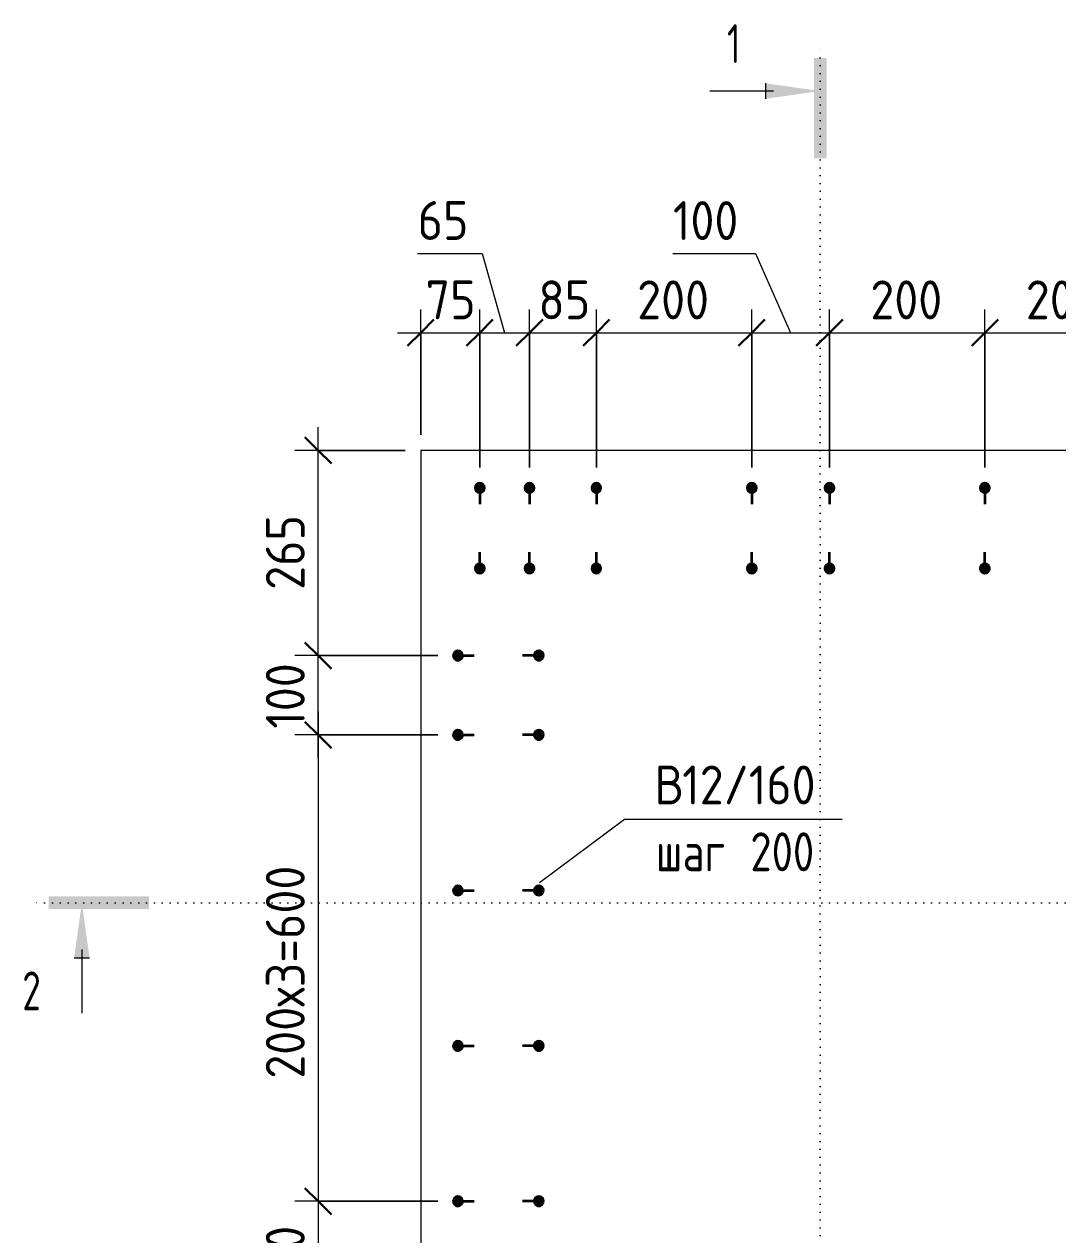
# Model space of a CAD drawing. Header units: millimetres. Extents: x -2461 to 50011, y -6221 to 38236.
# Drawn here: x 30432 to 31762, y 33501 to 35058 of the extents above; entities that cross this region are included whole.
import ezdxf

# ---------------------------------------------------------------- set-up
doc = ezdxf.new("R2010")
doc.units = ezdxf.units.MM
doc.linetypes.add('04 Пунктир 10мм', pattern=[10, 0, -10])
for name, color, linetype, lineweight in [('AA_Dim', 7, 'Continuous', 9), ('AA_Dim-20', 7, 'Continuous', 9), ('AA_Razrez', 7, 'Continuous', 9), ('AA_Vinoska', 7, 'Continuous', 9), ('KR_Armatura', 7, 'Continuous', 20), ('KR_Armatura_Tonkie', 7, 'Continuous', 20), ('KR_Fundament', 7, 'Continuous', 18)]:
    doc.layers.add(name, color=color, linetype=linetype, lineweight=lineweight)
doc.styles.add('ISOCPEUR_6', font='isocpeur.ttf', dxfattribs={"width": 0.7, "height": 50})
doc.styles.add('ISOCPEUR_8', font='isocpeur.ttf', dxfattribs={"width": 0.9, "height": 50})
doc.styles.add('ISOCPEUR_9', font='isocpeur.ttf', dxfattribs={"width": 0.8, "height": 50})
doc.dimstyles.new('05_Округл_5мм__прозр_', dxfattribs={"dimscale": 304.8, "dimtxt": 49.799059, "dimasz": 0.111549, "dimexe": 0.098425, "dimexo": 0.065617, "dimgap": 0.006562, "dimtad": 1, "dimdec": 0, "dimrnd": 5, "dimdsep": 46, "dimtxsty": 'ISOCPEUR_8', "dimblk1": 'OBLIQUE', "dimblk2": 'OBLIQUE', "dimsah": 1, "dimcen": 0.09, "dimdle": 0.098425, "dimazin": 0, "dimtfac": 1, "dimtdec": 4, "dimtix": 1, "dimtmove": 0, "dimatfit": 3, "dimfxl": 1, "dimtvp": 1, "dimtolj": 1, "dimtzin": 0, "dimlwd": 18, "dimlwe": 18, "dimarcsym": 2})
doc.dimstyles.new('05_Округл_5мм__прозр__1', dxfattribs={"dimscale": 304.8, "dimtxt": 49.799059, "dimasz": 0.111549, "dimexe": 0.098425, "dimexo": 0.065617, "dimgap": 0.006562, "dimtad": 1, "dimdec": 0, "dimrnd": 5, "dimdsep": 46, "dimtxsty": 'ISOCPEUR_8', "dimblk1": 'OBLIQUE', "dimblk2": 'OBLIQUE', "dimsah": 1, "dimcen": 0.09, "dimdle": 0.098425, "dimazin": 0, "dimtfac": 1, "dimtdec": 4, "dimtix": 1, "dimtmove": 1, "dimatfit": 3, "dimfxl": 1, "dimtvp": 1, "dimtolj": 1, "dimtzin": 0, "dimlwd": 18, "dimlwe": 18, "dimarcsym": 2})

# ---------------------------------------------------------------- blocks, each defined once
blk = doc.blocks.new('265_Выпуск П одной длины _НесАрм_РабПлоск_ - В1 _d12_ t250-4071037-Схема расположения арматурных выпусков вундаментной плиты в_о 3_1-Б_1')
at = {"layer": 'KR_Armatura_Tonkie', "lineweight": 35}
for points in [[(-12, 0), (-11.8, -1.6), (-11.2, -3), (-10.2, -4.2), (-9, -5.2), (-7.6, -5.8), (-6, -6), (-4.4, -5.8), (-3, -5.2), (-1.8, -4.2), (-0.8, -3), (-0.2, -1.6), (0, 0), (-0.2, 1.6), (-0.8, 3), (-1.8, 4.2), (-3, 5.2), (-4.4, 5.8), (-6, 6), (-7.6, 5.8), (-9, 5.2), (-10.2, 4.2), (-11.2, 3), (-11.8, 1.6)], [(92, 0), (92.2, -1.6), (92.8, -3), (93.8, -4.2), (95, -5.2), (96.4, -5.8), (98, -6), (99.6, -5.8), (101, -5.2), (102.2, -4.2), (103.2, -3), (103.8, -1.6), (104, 0), (103.8, 1.6), (103.2, 3), (102.2, 4.2), (100.6, 5.4), (99.6, 5.8), (98, 6), (96.4, 5.8), (95, 5.2), (93.8, 4.2), (92.8, 3), (92.2, 1.6)]]:
    blk.add_hatch(color=256, dxfattribs=at).paths.add_polyline_path(points)
at = {"layer": 'KR_Armatura'}
for centre in [(-6, 0), (98, 0)]:
    blk.add_circle(centre, 6, dxfattribs=at)
at = {"layer": 'KR_Armatura_Tonkie', "lineweight": 35}
for p, q in [((0, 0), (15, 0)), ((92, 0), (77, 0))]:
    blk.add_line(p, q, dxfattribs=at)
for centre, start, end in [((-6, 0), 360, 180), ((-6, 0), 180, 360), ((98, 0), 360, 180), ((98, 0), 180, 360)]:
    blk.add_arc(centre, 6, start, end, dxfattribs=at)
blk = doc.blocks.new('265_Выпуск П одной длины _НесАрм_РабПлоск_ - В1 _d12_ t250-V1-Схема расположения арматурных выпусков вундаментной плиты в_о 3_1-Б_1')
at = {"layer": 'KR_Armatura_Tonkie', "lineweight": 35}
for points in [[(-12, 0), (-11.8, -1.6), (-11.2, -3), (-10.2, -4.2), (-9, -5.2), (-7.6, -5.8), (-6, -6), (-4.4, -5.8), (-3, -5.2), (-1.8, -4.2), (-0.8, -3), (-0.2, -1.6), (-0.1, 0.9), (-0.2, 1.6), (-0.8, 3), (-1.8, 4.2), (-3, 5.2), (-4.4, 5.8), (-6, 6), (-7.6, 5.8), (-9, 5.2), (-10.2, 4.2), (-11.2, 3), (-11.9, 0.9)], [(92, 0), (92.2, -1.6), (92.8, -3), (93.8, -4.2), (95, -5.2), (96.4, -5.8), (98, -6), (99.6, -5.8), (101, -5.2), (102.2, -4.2), (103.2, -3), (103.8, -1.6), (104, 0), (103.8, 1.6), (103.2, 3), (102.2, 4.2), (100.6, 5.4), (99.6, 5.8), (98, 6), (96.4, 5.8), (95, 5.2), (93.8, 4.2), (92.8, 3), (92.1, 0.9)]]:
    blk.add_hatch(color=256, dxfattribs=at).paths.add_polyline_path(points)
at = {"layer": 'KR_Armatura'}
for centre in [(-6, 0), (98, 0)]:
    blk.add_circle(centre, 6, dxfattribs=at)
at = {"layer": 'KR_Armatura_Tonkie', "lineweight": 35}
for p, q in [((0, 0), (15, 0)), ((92, 0), (77, 0))]:
    blk.add_line(p, q, dxfattribs=at)
for centre, start, end in [((-6, 0), 360, 180), ((-6, 0), 180, 360), ((98, 0), 360, 180), ((98, 0), 180, 360)]:
    blk.add_arc(centre, 6, start, end, dxfattribs=at)
blk = doc.blocks.new('Разрез - Номер узла_ спереди-394134-Схема расположения арматурных выпусков вундаментной плиты в_о 3_1-Б_1')
at = {"layer": 'AA_Razrez'}
for points in [[(7.329, 0.404), (7.329, -0.394), (0.873, -0.394), (0.873, 0.404)], [(3.497, -3.533), (2.503, -3.533), (3, 0)]]:
    blk.add_hatch(color=256, dxfattribs=at).paths.add_polyline_path(points)
for p, q in [((3, -3), (3, -7.096)), ((2.503, -3.533), (3.497, -3.533))]:
    blk.add_line(p, q, dxfattribs=at)
blk = doc.blocks.new('DIMBLOCK34-Схема расположения арматурных выпусков вундаментной плиты в_о 3_1-Б_1')
at = {"layer": 'AA_Dim-20', "lineweight": 18}
for p, q in [((30942.2, 34530), (30942.2, 34691.3)), ((31018.2, 34488), (31018.2, 34691.3)), ((30912.2, 34661.3), (31018.2, 34661.3)), ((30942.2, 34661.3), (30942.2, 34530)), ((31018.2, 34661.3), (31018.2, 34488))]:
    blk.add_line(p, q, dxfattribs=at)
at = {"layer": 'AA_Dim-20', "lineweight": 30}
for p, q in [((30942.2, 34661.3), (30959.2, 34678.3)), ((31018.2, 34661.3), (31035.2, 34678.3)), ((30942.2, 34661.3), (30925.2, 34644.3)), ((31018.2, 34661.3), (31001.2, 34644.3))]:
    blk.add_line(p, q, dxfattribs=at)
at = {"layer": 'AA_Dim-20', "color": 0, "lineweight": 18, "insert": (30948.6, 34728.6), "char_height": 50, "width": 75.848, "attachment_point": 1, "line_spacing_factor": 1.149209, "style": 'ISOCPEUR_8'}
blk.add_mtext('75', dxfattribs=at)
blk = doc.blocks.new('_Oblique')
at = {"color": 0, "linetype": 'ByBlock', "lineweight": -2}
blk.add_line((-0.5, -0.5), (0.5, 0.5), dxfattribs=at)
blk = doc.blocks.new('DIMBLOCK35-Схема расположения арматурных выпусков вундаментной плиты в_о 3_1-Б_1')
at = {"layer": 'AA_Dim-20', "lineweight": 18}
for p, q in [((30938.3, 34763.4), (31021.5, 34763.4)), ((31021.5, 34763.4), (31050.2, 34661.3)), ((31018.2, 34488), (31018.2, 34691.3)), ((31082.2, 34488), (31082.2, 34691.3)), ((31018.2, 34661.3), (31082.2, 34661.3)), ((31018.2, 34661.3), (31018.2, 34488)), ((31082.2, 34661.3), (31082.2, 34488))]:
    blk.add_line(p, q, dxfattribs=at)
at = {"layer": 'AA_Dim-20', "lineweight": 30}
for p, q in [((31018.2, 34661.3), (31035.2, 34678.3)), ((31082.2, 34661.3), (31099.2, 34678.3)), ((31018.2, 34661.3), (31001.2, 34644.3)), ((31082.2, 34661.3), (31065.2, 34644.3))]:
    blk.add_line(p, q, dxfattribs=at)
at = {"layer": 'AA_Dim-20', "color": 0, "lineweight": 18, "insert": (30938.3, 34830.7), "char_height": 50, "width": 75.848, "attachment_point": 1, "line_spacing_factor": 1.149209, "style": 'ISOCPEUR_8'}
blk.add_mtext('65', dxfattribs=at)
blk = doc.blocks.new('DIMBLOCK36-Схема расположения арматурных выпусков вундаментной плиты в_о 3_1-Б_1')
at = {"layer": 'AA_Dim-20', "lineweight": 18}
for p, q in [((31082.2, 34488), (31082.2, 34691.3)), ((31168.2, 34488), (31168.2, 34691.3)), ((31082.2, 34661.3), (31198.2, 34661.3)), ((31082.2, 34661.3), (31082.2, 34488)), ((31168.2, 34661.3), (31168.2, 34488))]:
    blk.add_line(p, q, dxfattribs=at)
at = {"layer": 'AA_Dim-20', "lineweight": 30}
for p, q in [((31082.2, 34661.3), (31099.2, 34678.3)), ((31168.2, 34661.3), (31185.2, 34678.3)), ((31082.2, 34661.3), (31065.2, 34644.3)), ((31168.2, 34661.3), (31151.2, 34644.3))]:
    blk.add_line(p, q, dxfattribs=at)
at = {"layer": 'AA_Dim-20', "color": 0, "lineweight": 18, "insert": (31093.6, 34728.6), "char_height": 50, "width": 75.848, "attachment_point": 1, "line_spacing_factor": 1.149209, "style": 'ISOCPEUR_8'}
blk.add_mtext('85', dxfattribs=at)
blk = doc.blocks.new('DIMBLOCK37-Схема расположения арматурных выпусков вундаментной плиты в_о 3_1-Б_1')
at = {"layer": 'AA_Dim-20', "lineweight": 18}
for p, q in [((31168.2, 34488), (31168.2, 34691.3)), ((31368.2, 34488), (31368.2, 34691.3)), ((31138.2, 34661.3), (31368.2, 34661.3)), ((31168.2, 34661.3), (31168.2, 34488)), ((31368.2, 34661.3), (31368.2, 34488))]:
    blk.add_line(p, q, dxfattribs=at)
at = {"layer": 'AA_Dim-20', "lineweight": 30}
for p, q in [((31168.2, 34661.3), (31185.2, 34678.3)), ((31368.2, 34661.3), (31385.2, 34678.3)), ((31168.2, 34661.3), (31151.2, 34644.3)), ((31368.2, 34661.3), (31351.2, 34644.3))]:
    blk.add_line(p, q, dxfattribs=at)
at = {"layer": 'AA_Dim-20', "color": 0, "lineweight": 18, "insert": (31220.8, 34728.6), "char_height": 50, "width": 113.772, "attachment_point": 1, "line_spacing_factor": 1.149209, "style": 'ISOCPEUR_8'}
blk.add_mtext('200', dxfattribs=at)
blk = doc.blocks.new('DIMBLOCK38-Схема расположения арматурных выпусков вундаментной плиты в_о 3_1-Б_1')
at = {"layer": 'AA_Dim-20', "lineweight": 18}
for p, q in [((31266.7, 34763.3), (31372.9, 34763.3)), ((31372.9, 34763.3), (31418.2, 34661.3)), ((31368.2, 34488), (31368.2, 34691.3)), ((31468.2, 34488), (31468.2, 34691.3)), ((31368.2, 34661.3), (31468.2, 34661.3)), ((31368.2, 34661.3), (31368.2, 34488)), ((31468.2, 34661.3), (31468.2, 34488))]:
    blk.add_line(p, q, dxfattribs=at)
at = {"layer": 'AA_Dim-20', "lineweight": 30}
for p, q in [((31368.2, 34661.3), (31385.2, 34678.3)), ((31468.2, 34661.3), (31485.2, 34678.3)), ((31368.2, 34661.3), (31351.2, 34644.3)), ((31468.2, 34661.3), (31451.2, 34644.3))]:
    blk.add_line(p, q, dxfattribs=at)
at = {"layer": 'AA_Dim-20', "color": 0, "lineweight": 18, "insert": (31266.7, 34830.6), "char_height": 50, "width": 103.429, "attachment_point": 1, "line_spacing_factor": 1.149209, "style": 'ISOCPEUR_8'}
blk.add_mtext('100', dxfattribs=at)
blk = doc.blocks.new('DIMBLOCK39-Схема расположения арматурных выпусков вундаментной плиты в_о 3_1-Б_1')
at = {"layer": 'AA_Dim-20', "lineweight": 18}
for p, q in [((31468.2, 34488), (31468.2, 34691.3)), ((31668.2, 34488), (31668.2, 34691.3)), ((31468.2, 34661.3), (31668.2, 34661.3)), ((31468.2, 34661.3), (31468.2, 34488)), ((31668.2, 34661.3), (31668.2, 34488))]:
    blk.add_line(p, q, dxfattribs=at)
at = {"layer": 'AA_Dim-20', "lineweight": 30}
for p, q in [((31468.2, 34661.3), (31485.2, 34678.3)), ((31668.2, 34661.3), (31685.2, 34678.3)), ((31468.2, 34661.3), (31451.2, 34644.3)), ((31668.2, 34661.3), (31651.2, 34644.3))]:
    blk.add_line(p, q, dxfattribs=at)
at = {"layer": 'AA_Dim-20', "color": 0, "lineweight": 18, "insert": (31520.8, 34728.6), "char_height": 50, "width": 113.772, "attachment_point": 1, "line_spacing_factor": 1.149209, "style": 'ISOCPEUR_8'}
blk.add_mtext('200', dxfattribs=at)
blk = doc.blocks.new('DIMBLOCK40-Схема расположения арматурных выпусков вундаментной плиты в_о 3_1-Б_1')
at = {"layer": 'AA_Dim-20', "lineweight": 18}
for p, q in [((31668.2, 34488), (31668.2, 34691.3)), ((31868.2, 34488), (31868.2, 34691.3)), ((31668.2, 34661.3), (31868.2, 34661.3)), ((31668.2, 34661.3), (31668.2, 34488)), ((31868.2, 34661.3), (31868.2, 34488))]:
    blk.add_line(p, q, dxfattribs=at)
at = {"layer": 'AA_Dim-20', "lineweight": 30}
for p, q in [((31668.2, 34661.3), (31685.2, 34678.3)), ((31868.2, 34661.3), (31885.2, 34678.3)), ((31668.2, 34661.3), (31651.2, 34644.3)), ((31868.2, 34661.3), (31851.2, 34644.3))]:
    blk.add_line(p, q, dxfattribs=at)
at = {"layer": 'AA_Dim-20', "color": 0, "lineweight": 18, "insert": (31720.8, 34728.6), "char_height": 50, "width": 113.772, "attachment_point": 1, "line_spacing_factor": 1.149209, "style": 'ISOCPEUR_8'}
blk.add_mtext('200', dxfattribs=at)
blk = doc.blocks.new('DIMBLOCK47-Схема расположения арматурных выпусков вундаментной плиты в_о 3_1-Б_1')
at = {"layer": 'AA_Dim-20', "lineweight": 30}
for p, q in [((30810.3, 34246.1), (30793.3, 34263.1)), ((30810.3, 34246.1), (30827.3, 34229.1)), ((30810.3, 34144), (30793.3, 34161)), ((30810.3, 34144), (30827.3, 34127))]:
    blk.add_line(p, q, dxfattribs=at)
at = {"layer": 'AA_Dim-20', "lineweight": 18}
for p, q in [((30964.2, 34246.1), (30780.3, 34246.1)), ((30810.3, 34114), (30810.3, 34246.1)), ((30810.3, 34246.1), (30964.2, 34246.1)), ((30964.2, 34144), (30780.3, 34144)), ((30810.3, 34144), (30964.2, 34144))]:
    blk.add_line(p, q, dxfattribs=at)
at = {"layer": 'AA_Dim-20', "color": 0, "lineweight": 18, "insert": (30743, 34152), "char_height": 50, "width": 103.429, "attachment_point": 1, "rotation": 90, "line_spacing_factor": 1.149209, "style": 'ISOCPEUR_8'}
blk.add_mtext('100', dxfattribs=at)
blk = doc.blocks.new('DIMBLOCK48-Схема расположения арматурных выпусков вундаментной плиты в_о 3_1-Б_1')
at = {"layer": 'AA_Dim-20', "lineweight": 18}
for p, q in [((30810.3, 34246.1), (30810.3, 34540)), ((30922.2, 34510), (30780.3, 34510)), ((30810.3, 34510), (30922.2, 34510)), ((30964.2, 34246.1), (30780.3, 34246.1)), ((30810.3, 34246.1), (30964.2, 34246.1))]:
    blk.add_line(p, q, dxfattribs=at)
at = {"layer": 'AA_Dim-20', "lineweight": 30}
for p, q in [((30810.3, 34510), (30793.3, 34527)), ((30810.3, 34510), (30827.3, 34493)), ((30810.3, 34246.1), (30793.3, 34263.1)), ((30810.3, 34246.1), (30827.3, 34229.1))]:
    blk.add_line(p, q, dxfattribs=at)
at = {"layer": 'AA_Dim-20', "color": 0, "lineweight": 18, "insert": (30743, 34330.7), "char_height": 50, "width": 113.772, "attachment_point": 1, "rotation": 90, "line_spacing_factor": 1.149209, "style": 'ISOCPEUR_8'}
blk.add_mtext('265', dxfattribs=at)
blk = doc.blocks.new('DIMBLOCK63-Схема расположения арматурных выпусков вундаментной плиты в_о 3_1-Б_1')
at = {"layer": 'AA_Dim-20', "lineweight": 18}
for p, q in [((30810.3, 34174), (30810.3, 33544.2)), ((30964.2, 34144), (30780.3, 34144)), ((30810.3, 34144), (30964.2, 34144)), ((30964.2, 33544.2), (30780.3, 33544.2)), ((30810.3, 33544.2), (30964.2, 33544.2))]:
    blk.add_line(p, q, dxfattribs=at)
at = {"layer": 'AA_Dim-20', "lineweight": 30}
for p, q in [((30810.3, 34144), (30793.3, 34161)), ((30810.3, 34144), (30827.3, 34127)), ((30810.3, 33544.2), (30793.3, 33561.2)), ((30810.3, 33544.2), (30827.3, 33527.2))]:
    blk.add_line(p, q, dxfattribs=at)
at = {"layer": 'AA_Dim-20', "color": 0, "lineweight": 18, "insert": (30743, 33701.9), "char_height": 50, "width": 341.315, "attachment_point": 1, "rotation": 90, "line_spacing_factor": 1.149209, "style": 'ISOCPEUR_8'}
blk.add_mtext('200х3=600', dxfattribs=at)
blk = doc.blocks.new('DIMBLOCK64-Схема расположения арматурных выпусков вундаментной плиты в_о 3_1-Б_1')
at = {"layer": 'AA_Dim-20', "lineweight": 30}
for p, q in [((30810.3, 33544.2), (30793.3, 33561.2)), ((30810.3, 33544.2), (30827.3, 33527.2)), ((30810.3, 33395), (30793.3, 33412)), ((30810.3, 33395), (30827.3, 33378))]:
    blk.add_line(p, q, dxfattribs=at)
at = {"layer": 'AA_Dim-20', "lineweight": 18}
for p, q in [((30964.2, 33544.2), (30780.3, 33544.2)), ((30810.3, 33544.2), (30810.3, 33395)), ((30810.3, 33544.2), (30964.2, 33544.2)), ((30814.4, 33395), (30780.3, 33395)), ((30810.3, 33395), (30814.4, 33395))]:
    blk.add_line(p, q, dxfattribs=at)
at = {"layer": 'AA_Dim-20', "color": 0, "lineweight": 18, "insert": (30743, 33426.5), "char_height": 50, "width": 103.429, "attachment_point": 1, "rotation": 90, "line_spacing_factor": 1.149209, "style": 'ISOCPEUR_8'}
blk.add_mtext('150', dxfattribs=at)
blk = doc.blocks.new('042_М_Арматуры - Диам длина поз _ Комментарий-3662934-Схема расположения арматурных выпусков вундаментной плиты в_о 3_1-Б_1')
at = {"layer": 'AA_Vinoska'}
blk.add_line((-7, 0), (7, 0), dxfattribs=at)

msp = doc.modelspace()

# ---------------------------------------------------------------- linework, layer by layer
at = {"layer": 'AA_Razrez', "linetype": '04 Пунктир 10мм'}
for p, q in [((31456.2921, 31762.8133), (31456.2921, 35032.1843)), ((33427.6352, 33928.2023), (30446.2399, 33928.2023))]:
    msp.add_line(p, q, dxfattribs=at)
at = {"layer": 'AA_Vinoska'}
msp.add_line((31095.0853, 33954.1784), (31204.5719, 34035.5915), dxfattribs=at)
at = {"layer": 'KR_Fundament', "lineweight": 20}
for p, q in [((32502.1965, 34510), (30942.1965, 34510)), ((30942.1965, 34510), (30942.1965, 32280))]:
    msp.add_line(p, q, dxfattribs=at)

# ---------------------------------------------------------------- block references
at = {"layer": 'AA_Razrez', "xscale": 19.99999999999999, "yscale": 19.99999999999999, "zscale": 19.99999999999999, "rotation": 269.9999999999998}
msp.add_blockref('Разрез - Номер узла_ спереди-394134-Схема расположения арматурных выпусков вундаментной плиты в_о 3_1-Б_1', (31456.2921, 35032.1843), dxfattribs=at)
at = {"layer": 'AA_Razrez', "xscale": 19.99999999999999, "yscale": 19.99999999999999, "zscale": 19.99999999999999}
msp.add_blockref('Разрез - Номер узла_ спереди-394134-Схема расположения арматурных выпусков вундаментной плиты в_о 3_1-Б_1', (30446.2399, 33928.2023), dxfattribs=at)
at = {"layer": 'AA_Vinoska', "xscale": 19.99999999999999, "yscale": 19.99999999999999, "zscale": 19.99999999999999}
msp.add_blockref('042_М_Арматуры - Диам длина поз _ Комментарий-3662934-Схема расположения арматурных выпусков вундаментной плиты в_о 3_1-Б_1', (31344.5719, 34035.5915), dxfattribs=at)
at = {"layer": 'KR_Armatura_Tonkie', "lineweight": 35}
for name, p, rotation in [('265_Выпуск П одной длины _НесАрм_РабПлоск_ - В1 _d12_ t250-4071037-Схема расположения арматурных выпусков вундаментной плиты в_о 3_1-Б_1', (31018.1965, 34364), 89.99999999999955), ('265_Выпуск П одной длины _НесАрм_РабПлоск_ - В1 _d12_ t250-4071037-Схема расположения арматурных выпусков вундаментной плиты в_о 3_1-Б_1', (31082.1965, 34364), 89.99999999999955), ('265_Выпуск П одной длины _НесАрм_РабПлоск_ - В1 _d12_ t250-4071037-Схема расположения арматурных выпусков вундаментной плиты в_о 3_1-Б_1', (31168.1965, 34364), 89.99999999999955), ('265_Выпуск П одной длины _НесАрм_РабПлоск_ - В1 _d12_ t250-4071037-Схема расположения арматурных выпусков вундаментной плиты в_о 3_1-Б_1', (31368.1965, 34364), 89.99999999999955), ('265_Выпуск П одной длины _НесАрм_РабПлоск_ - В1 _d12_ t250-V1-Схема расположения арматурных выпусков вундаментной плиты в_о 3_1-Б_1', (31468.1965, 34364), 89.99999999999955), ('265_Выпуск П одной длины _НесАрм_РабПлоск_ - В1 _d12_ t250-4071037-Схема расположения арматурных выпусков вундаментной плиты в_о 3_1-Б_1', (31668.1965, 34364), 89.99999999999955), ('265_Выпуск П одной длины _НесАрм_РабПлоск_ - В1 _d12_ t250-4071037-Схема расположения арматурных выпусков вундаментной плиты в_о 3_1-Б_1', (31088.1965, 34246.1356), 180), ('265_Выпуск П одной длины _НесАрм_РабПлоск_ - В1 _d12_ t250-4071037-Схема расположения арматурных выпусков вундаментной плиты в_о 3_1-Б_1', (31088.1965, 34144.0094), 180), ('265_Выпуск П одной длины _НесАрм_РабПлоск_ - В1 _d12_ t250-4071037-Схема расположения арматурных выпусков вундаментной плиты в_о 3_1-Б_1', (31088.1965, 33944.085), 180), ('265_Выпуск П одной длины _НесАрм_РабПлоск_ - В1 _d12_ t250-4071037-Схема расположения арматурных выпусков вундаментной плиты в_о 3_1-Б_1', (31088.1965, 33744.1607), 180), ('265_Выпуск П одной длины _НесАрм_РабПлоск_ - В1 _d12_ t250-4071037-Схема расположения арматурных выпусков вундаментной плиты в_о 3_1-Б_1', (31088.1965, 33544.2363), 180)]:
    msp.add_blockref(name, p, dxfattribs=dict(at, rotation=rotation))

# ---------------------------------------------------------------- texts
at = {"layer": 'AA_Razrez', "char_height": 50, "attachment_point": 1, "style": 'ISOCPEUR_6'}
for s, insert, width in [('\\fISOCPEUR|b0|i0|c204|p34|;\\W.7;1', (31336.3146, 35058.1536), 21.324887), ('\\fISOCPEUR|b0|i0|c204|p34|;\\W.7;2', (30429.5914, 33839.8057), 30.303787)]:
    msp.add_mtext(s, dxfattribs=dict(at, insert=insert, width=width))
at = {"layer": 'AA_Vinoska', "char_height": 50, "attachment_point": 1}
for s, insert, width, style in [('\\fISOCPEUR|b0|i0|c204|p34|;\\W.9;В', (31242.9747, 34104.6736), 43.291125, 'ISOCPEUR_8'), ('12/160', (31278.6935, 34104.6736), 210.683475, 'ISOCPEUR_8'), (' 200', (31340.9131, 34018.6925), 133.4008, 'ISOCPEUR_9'), ('шаг', (31244.6047, 34018.6925), 116.7257, 'ISOCPEUR_9')]:
    msp.add_mtext(s, dxfattribs=dict(at, insert=insert, width=width, style=style))

# ---------------------------------------------------------------- dimensions: what is measured, and where the dimension line sits
at = {"layer": 'AA_Dim', "lineweight": 18}
for base, p1, p2, override, picture, middle in [((31082.1965, 34661.3216), (31018.1965, 34468), (31082.1965, 34468), {"dimpost": '<>', "dimfxl": 64}, 'DIMBLOCK35-Схема расположения арматурных выпусков вундаментной плиты в_о 3_1-Б_1', (30976.2251, 34797.3833)), ((31468.1965, 34661.3216), (31368.1965, 34468), (31468.1965, 34468), {"dimpost": '<>', "dimfxl": 100}, 'DIMBLOCK38-Схема расположения арматурных выпусков вундаментной плиты в_о 3_1-Б_1', (31318.4302, 34797.3111))]:
    dim = msp.add_linear_dim(base=base, p1=p1, p2=p2, dimstyle='05_Округл_5мм__прозр__1', override=override, dxfattribs=at)
    dim.commit()
    dim.dimension.update_dxf_attribs({"geometry": picture, "text_midpoint": middle, "dimtype": 160})
for base, p1, p2, override, picture, middle in [((31018.1965, 34661.3216), (30942.1965, 34510), (31018.1965, 34468), {"dimpost": '<>', "dimfxl": 86.833173}, 'DIMBLOCK34-Схема расположения арматурных выпусков вундаментной плиты в_о 3_1-Б_1', (30980.1965, 34688.3216)), ((31168.1965, 34661.3216), (31082.1965, 34468), (31168.1965, 34468), {"dimpost": '<>', "dimfxl": 86}, 'DIMBLOCK36-Схема расположения арматурных выпусков вундаментной плиты в_о 3_1-Б_1', (31125.1965, 34688.3216)), ((31368.1965, 34661.3216), (31168.1965, 34468), (31368.1965, 34468), {"dimpost": '<>', "dimfxl": 200}, 'DIMBLOCK37-Схема расположения арматурных выпусков вундаментной плиты в_о 3_1-Б_1', (31268.1965, 34688.3216)), ((31668.1965, 34661.3216), (31468.1965, 34468), (31668.1965, 34468), {"dimpost": '<>', "dimfxl": 200}, 'DIMBLOCK39-Схема расположения арматурных выпусков вундаментной плиты в_о 3_1-Б_1', (31568.1965, 34688.3216)), ((31868.1965, 34661.3216), (31668.1965, 34468), (31868.1965, 34468), {"dimpost": '<>', "dimfxl": 200}, 'DIMBLOCK40-Схема расположения арматурных выпусков вундаментной плиты в_о 3_1-Б_1', (31768.1965, 34688.3216))]:
    dim = msp.add_linear_dim(base=base, p1=p1, p2=p2, dimstyle='05_Округл_5мм__прозр_', override=override, dxfattribs=at)
    dim.commit()
    dim.dimension.update_dxf_attribs({"geometry": picture, "text_midpoint": middle})
for base, p1, p2, override, picture, middle in [((30810.3188, 34510), (30984.1965, 34246.1356), (30942.1965, 34510), {"dimpost": '<>', "dimfxl": 267.186153}, 'DIMBLOCK48-Схема расположения арматурных выпусков вундаментной плиты в_о 3_1-Б_1', (30783.3188, 34378.0678)), ((30810.3188, 34246.1356), (30984.1965, 34144.0094), (30984.1965, 34246.1356), {"dimpost": '<>', "dimfxl": 102.126148}, 'DIMBLOCK47-Схема расположения арматурных выпусков вундаментной плиты в_о 3_1-Б_1', (30783.3188, 34195.0725)), ((30810.3188, 33544.2363), (30984.1965, 34144.0094), (30984.1965, 33544.2363), {"dimpost": '200х3=<>', "dimfxl": 599.773106}, 'DIMBLOCK63-Схема расположения арматурных выпусков вундаментной плиты в_о 3_1-Б_1', (30783.3188, 33844.1229)), ((30810.3188, 33395), (30984.1965, 33544.2363), (30834.3604, 33395), {"dimpost": '<>', "dimfxl": 211.476583}, 'DIMBLOCK64-Схема расположения арматурных выпусков вундаментной плиты в_о 3_1-Б_1', (30783.3188, 33469.6182))]:
    dim = msp.add_linear_dim(base=base, p1=p1, p2=p2, angle=90, dimstyle='05_Округл_5мм__прозр_', override=override, dxfattribs=at)
    dim.commit()
    dim.dimension.update_dxf_attribs({"geometry": picture, "text_midpoint": middle})

doc.saveas('drawing.dxf')
